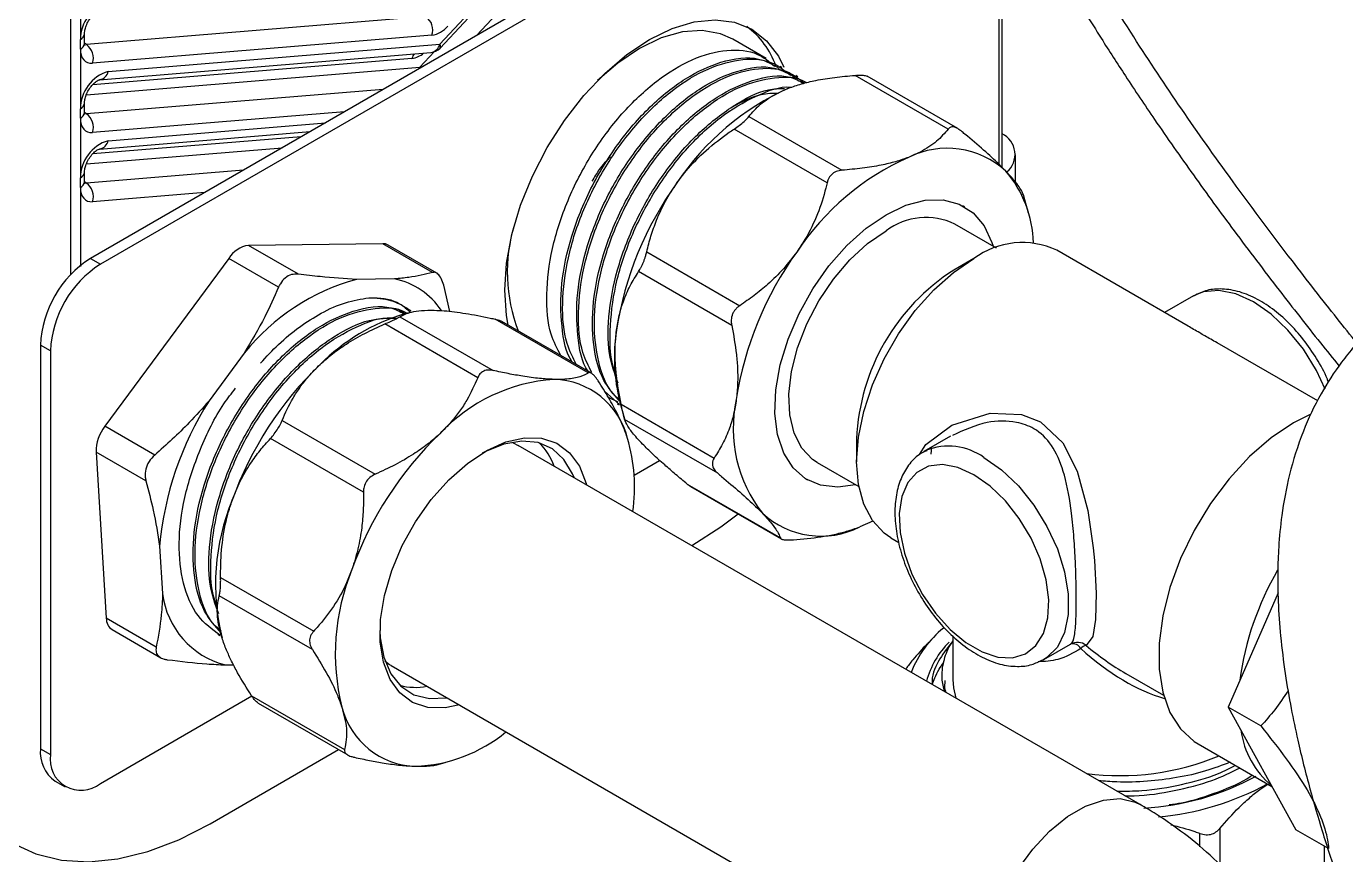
# Model space of a CAD drawing. Extents: x 75 to 2075, y 25 to 1460.
# Drawn here: x 1491.9 to 1608.7, y 854.8 to 928.1 of the extents above; entities that cross this region are included whole.
import ezdxf

# ---------------------------------------------------------------- set-up
doc = ezdxf.new("R2010")
doc.units = 0
doc.header["$LTSCALE"] = 5
doc.linetypes.add('SLD-KATı', pattern=[0])
doc.layers.get('0').update_dxf_attribs({"linetype": 'CONTINUOUS'})

msp = doc.modelspace()

# ---------------------------------------------------------------- linework, layer by layer
at = {"color": 7, "linetype": 'SLD-KATı'}
for p, q in [((1495.762, 1144.369), (1495.762, 906.126)), ((1528.466, 926.541), (1557.822, 958.016)), ((1528.496, 926.199), (1557.852, 957.674)), ((1574.329, 951.907), (1497.53, 907.572)), ((1574.659, 951.077), (1498.414, 907.062)), ((1578.247, 915.636), (1578.247, 942.73)), ((1496.646, 932.231), (1496.646, 926.948)), ((1527.234, 928.975), (1497.182, 926.499)), ((1497.012, 926.617), (1497.012, 927.458)), ((1496.646, 926.107), (1496.646, 926.948)), ((1527.77, 927.325), (1497.718, 924.849)), ((1499.11, 924.123), (1528.466, 926.541)), ((1557.364, 925.275), (1554.405, 926.982)), ((1496.646, 926.107), (1496.646, 920.824)), ((1498.329, 923.387), (1527.685, 925.806)), ((1558.767, 924.465), (1558.592, 924.566)), ((1498.361, 923.391), (1498.329, 923.387)), ((1560.17, 923.655), (1559.995, 923.756)), ((1573.465, 919.021), (1565.225, 923.778)), ((1574.326, 919.065), (1566.293, 923.703)), ((1496.646, 919.983), (1496.646, 920.824)), ((1497.012, 920.493), (1497.012, 921.334)), ((1496.646, 919.983), (1496.646, 914.7)), ((1555.833, 920.141), (1564.072, 915.384)), ((1498.329, 917.263), (1516.979, 918.8)), ((1562.755, 914.268), (1554.515, 919.025)), ((1498.361, 917.267), (1498.329, 917.263)), ((1579.428, 914.341), (1579.428, 916.75)), ((1496.646, 913.859), (1496.646, 914.7)), ((1497.012, 914.369), (1497.012, 915.21)), ((1574.944, 912.138), (1574.767, 912.24)), ((1580.181, 913.067), (1580.163, 913.131)), ((1580.585, 911.6), (1580.177, 913.084)), ((1577.748, 908.498), (1574.069, 910.623)), ((1523.415, 908.883), (1511.542, 908.735)), ((1515.953, 906.189), (1511.542, 908.735)), ((1527.826, 906.337), (1523.415, 908.883)), ((1528.195, 906.28), (1523.888, 908.766)), ((1497.53, 907.572), (1498.414, 907.062)), ((1509.778, 907.577), (1498.812, 892.726)), ((1514.189, 905.031), (1509.778, 907.577)), ((1546.78, 908.153), (1555.02, 903.396)), ((1575.752, 907.569), (1573.985, 906.549)), ((1594.711, 901.593), (1583.097, 908.297)), ((1554.306, 901.657), (1546.066, 906.413)), ((1524.467, 905.769), (1521.096, 905.727)), ((1529.365, 902.884), (1528.812, 905.213)), ((1595.19, 904.269), (1592.633, 902.792)), ((1524.742, 903.127), (1525.363, 902.697)), ((1531.828, 897.024), (1523.588, 901.781)), ((1524.936, 902.421), (1533.176, 897.664)), ((1525.863, 902.807), (1525.341, 902.671)), ((1541.614, 897.449), (1533.375, 902.206)), ((1541.889, 897.424), (1533.966, 901.997)), ((1493.994, 899.407), (1493.111, 899.917)), ((1493.111, 899.917), (1493.111, 864.194)), ((1493.994, 899.407), (1493.994, 863.684)), ((1606.189, 894.967), (1597.282, 900.108)), ((1511.155, 899.199), (1508.042, 894.982)), ((1544.363, 894.649), (1543.05, 895.833)), ((1544.243, 894.856), (1543.398, 895.28)), ((1544.173, 894.728), (1544.348, 894.627)), ((1544.406, 894.863), (1544.814, 893.379)), ((1544.52, 894.675), (1552.76, 889.918)), ((1503.223, 890.18), (1498.812, 892.726)), ((1514.507, 893.244), (1522.746, 888.488)), ((1553.068, 888.574), (1544.828, 893.331)), ((1521.709, 886.886), (1513.469, 891.642)), ((1565.368, 891.623), (1565.368, 889.582)), ((1573.68, 891.851), (1571.326, 890.492)), ((1502.447, 887.898), (1498.036, 890.444)), ((1498.036, 890.444), (1498.943, 875.741)), ((1590.456, 859.26), (1535.416, 891.033)), ((1571.326, 890.492), (1571.504, 890.588)), ((1571.955, 890.249), (1572.013, 890.889)), ((1545.672, 888.413), (1547.926, 889.714)), ((1561.882, 889.513), (1565.562, 887.389)), ((1560.831, 888.099), (1561.007, 887.997)), ((1550.377, 887.602), (1558.616, 882.845)), ((1550.668, 887.396), (1558.701, 882.758)), ((1566.803, 884.328), (1565.645, 883.82)), ((1503.664, 882.119), (1503.921, 877.944)), ((1568.411, 882.857), (1569.107, 882.455)), ((1509.064, 879.355), (1517.304, 874.598)), ((1517.185, 872.973), (1508.945, 877.73)), ((1602.682, 877.976), (1598.251, 867.88)), ((1503.354, 873.195), (1498.943, 875.741)), ((1499.457, 874.734), (1503.764, 872.248)), ((1508.817, 874.318), (1508.993, 874.216)), ((1572.277, 874.143), (1571.779, 873.637)), ((1573.883, 874.175), (1573.883, 870.317)), ((1581.95, 872.088), (1584.304, 873.448)), ((1509.484, 871.609), (1510.205, 871.618)), ((1524.167, 871.547), (1579.207, 839.774)), ((1589.196, 870.858), (1592.54, 868.928)), ((1498.414, 861.131), (1511.813, 868.867)), ((1511.797, 868.889), (1520.037, 864.133)), ((1512.381, 868.225), (1520.32, 863.641)), ((1601.148, 866.208), (1598.251, 867.88)), ((1598.251, 867.88), (1604.255, 857.025)), ((1595.601, 864.635), (1602.131, 860.865)), ((1493.111, 864.194), (1493.994, 863.684)), ((1508.137, 857.558), (1519.497, 864.116)), ((1528.417, 862.835), (1528.939, 862.971)), ((1494.405, 861.332), (1495.289, 860.822)), ((1607.152, 855.353), (1604.255, 857.025))]:
    msp.add_line(p, q, dxfattribs=at)
at = {"color": 8, "linetype": 'SLD-KATı'}
for p, q in [((1557.982, 955.474), (1531.707, 927.302)), ((1577.963, 943.337), (1577.963, 915.918)), ((1526.002, 925.284), (1497.743, 922.955)), ((1526.698, 924.5), (1527.97, 925.863)), ((1497.185, 922.068), (1526.698, 924.5)), ((1526.67, 924.394), (1526.698, 924.5)), ((1526.733, 924.431), (1526.698, 924.5)), ((1523.457, 922.539), (1497.182, 920.375)), ((1520.035, 920.564), (1497.718, 918.725)), ((1499.11, 917.999), (1518.335, 919.583)), ((1516.204, 918.352), (1497.743, 916.831)), ((1497.185, 915.944), (1514.505, 917.371)), ((1511.083, 915.396), (1497.182, 914.251)), ((1496.646, 913.859), (1496.646, 906.871)), ((1507.661, 913.42), (1497.718, 912.601)), ((1595.767, 855.502), (1595.767, 856.696)), ((1597.516, 857.144), (1597.516, 853.945)), ((1606.795, 853.26), (1606.795, 855.559))]:
    msp.add_line(p, q, dxfattribs=at)
at = {"color": 7, "linetype": 'SLD-KATı', "flags": 128}
for points in [[(1534.528, 901.672), (1534.369, 902.538), (1534.211, 904.762), (1534.369, 907.168), (1534.838, 909.697), (1535.608, 912.287), (1536.659, 914.874), (1537.965, 917.394), (1539.494, 919.785), (1541.209, 921.988), (1543.067, 923.95), (1545.023, 925.621), (1547.027, 926.96), (1549.032, 927.936), (1550.988, 928.522), (1552.846, 928.706), (1554.561, 928.483), (1556.09, 927.857), (1557.396, 926.845), (1558.447, 925.472), (1558.935, 924.508)], [(1554.405, 926.982), (1553.321, 927.462), (1551.705, 927.748), (1549.938, 927.623), (1548.067, 927.091), (1546.144, 926.164), (1544.22, 924.87), (1542.421, 923.312)], [(1496.646, 926.107), (1496.665, 925.821), (1496.721, 925.563), (1496.812, 925.339), (1496.938, 925.152), (1497.095, 925.007), (1497.28, 924.907), (1497.489, 924.854), (1497.718, 924.849)], [(1496.646, 919.983), (1496.665, 919.697), (1496.721, 919.439), (1496.812, 919.215), (1496.938, 919.028), (1497.095, 918.883), (1497.28, 918.783), (1497.489, 918.73), (1497.718, 918.725)], [(1496.646, 913.859), (1496.665, 913.573), (1496.721, 913.315), (1496.812, 913.091), (1496.938, 912.904), (1497.095, 912.759), (1497.28, 912.659), (1497.489, 912.606), (1497.718, 912.601)], [(1567.976, 911.448), (1569.735, 912.281), (1571.438, 912.722), (1573.03, 912.755), (1574.46, 912.381), (1575.681, 911.611), (1576.654, 910.471), (1577.348, 908.995), (1577.45, 908.671)], [(1565.263, 887.561), (1563.699, 887.346), (1562.183, 887.516), (1560.852, 888.091), (1559.751, 889.05), (1558.913, 890.363), (1558.367, 891.989), (1558.13, 893.873), (1558.209, 895.957), (1558.603, 898.174), (1559.297, 900.45), (1560.27, 902.715), (1561.491, 904.895), (1562.921, 906.919), (1564.513, 908.723), (1566.216, 910.249), (1567.976, 911.448)], [(1561.882, 889.513), (1561.463, 889.791), (1560.512, 890.783), (1559.832, 892.111), (1559.445, 893.727), (1559.367, 895.572), (1559.601, 897.579), (1560.136, 899.676), (1560.956, 901.788), (1562.029, 903.837), (1563.316, 905.75), (1564.773, 907.457), (1566.345, 908.898), (1567.976, 910.019)], [(1568.411, 882.857), (1567.798, 883.276), (1566.759, 884.389), (1565.994, 885.842), (1565.526, 887.59), (1565.368, 889.582), (1565.526, 891.756), (1565.994, 894.045), (1566.759, 896.382), (1567.798, 898.693), (1569.078, 900.911), (1570.561, 902.966), (1572.202, 904.796), (1573.95, 906.347), (1575.754, 907.57)], [(1605.567, 893.797), (1604.038, 893.028), (1602.074, 891.707), (1600.164, 890.045), (1598.359, 888.089), (1596.709, 885.892), (1595.259, 883.514), (1594.049, 881.019), (1593.111, 878.476), (1592.471, 875.954), (1592.146, 873.522), (1592.146, 871.246), (1592.471, 869.189), (1593.111, 867.406), (1594.049, 865.946), (1595.259, 864.849), (1595.601, 864.635)], [(1524.216, 879.969), (1525.145, 882.167), (1526.323, 884.282), (1527.709, 886.244), (1529.256, 887.985), (1530.912, 889.446), (1532.62, 890.577), (1534.322, 891.339), (1535.96, 891.708), (1537.479, 891.669), (1538.825, 891.225), (1539.955, 890.39), (1540.829, 889.193), (1541.417, 887.675), (1541.448, 887.551)], [(1540.351, 888.185), (1540.224, 888.507), (1539.461, 889.796), (1538.429, 890.731), (1537.165, 891.279), (1535.714, 891.421), (1534.129, 891.149), (1532.467, 890.476), (1532.218, 890.343)], [(1534.812, 891.314), (1534.973, 891.252), (1535.416, 891.033)], [(1575.754, 888.435), (1574.329, 889.079), (1572.97, 889.334), (1571.742, 889.19), (1570.701, 888.652), (1569.897, 887.747), (1569.366, 886.515), (1569.134, 885.016), (1569.212, 883.318), (1569.595, 881.502), (1570.267, 879.652), (1571.195, 877.854), (1572.336, 876.194), (1573.637, 874.748), (1575.037, 873.584), (1576.47, 872.756), (1577.87, 872.304), (1579.171, 872.248), (1580.313, 872.591), (1581.241, 873.317), (1581.912, 874.391), (1582.295, 875.765), (1582.373, 877.373), (1582.141, 879.141), (1581.611, 880.985), (1580.806, 882.819), (1579.765, 884.558), (1578.537, 886.121), (1577.179, 887.433), (1575.754, 888.435)], [(1550.769, 882.17), (1553.334, 883.83), (1554.868, 884.971)], [(1530.199, 868.065), (1528.926, 867.811), (1527.408, 867.85), (1526.061, 868.294), (1524.932, 869.129), (1524.058, 870.326), (1523.47, 871.844), (1523.188, 873.631), (1523.22, 875.627), (1523.567, 877.764), (1524.216, 879.969)], [(1523.165, 874.662), (1523.199, 874.014), (1523.508, 872.286), (1524.125, 870.837), (1525.026, 869.719), (1526.179, 868.974), (1527.543, 868.628), (1529.068, 868.693), (1529.101, 868.699)], [(1483.388, 871.85), (1483.543, 868.74), (1484.008, 865.849), (1484.777, 863.212), (1485.839, 860.865), (1487.181, 858.835), (1488.787, 857.148), (1490.637, 855.826), (1492.706, 854.885), (1494.969, 854.337), (1497.399, 854.189), (1499.963, 854.443), (1502.629, 855.095), (1505.366, 856.138), (1508.137, 857.558)], [(1524.167, 871.547), (1524.026, 871.633), (1523.597, 871.951)], [(1573.883, 870.317), (1573.938, 869.578), (1574.164, 868.665)]]:
    msp.add_lwpolyline(points, dxfattribs=at)
at = {"color": 8, "linetype": 'SLD-KATı', "flags": 128}
for points in [[(1497.182, 926.499), (1497.016, 926.62), (1497.012, 926.624)], [(1528.496, 926.199), (1528.51, 926.218), (1528.532, 926.298), (1528.517, 926.407), (1528.466, 926.541)], [(1497.182, 920.375), (1497.016, 920.496), (1497.012, 920.5)], [(1497.182, 914.251), (1497.016, 914.372), (1497.012, 914.375)], [(1606.858, 896.024), (1606.086, 897.649), (1604.918, 899.537), (1603.558, 901.229), (1602.064, 902.652), (1600.502, 903.743), (1598.94, 904.455), (1597.447, 904.757), (1596.086, 904.635), (1595.19, 904.269)], [(1570.923, 890.224), (1571.487, 891.103), (1573.783, 892.817), (1577.205, 893.886), (1579.961, 893.77), (1581.643, 893.116), (1583.626, 891.264), (1584.891, 888.761), (1585.823, 885.277), (1586.313, 881.96), (1586.42, 880.855), (1586.575, 877.967), (1586.521, 875.632), (1586.269, 874.132), (1585.68, 873.337), (1585.68, 873.337)], [(1576.638, 889.966), (1578.2, 888.875), (1579.693, 887.452), (1581.054, 885.76), (1582.221, 883.872), (1583.144, 881.872), (1583.783, 879.846), (1584.109, 877.884), (1584.109, 876.07), (1583.783, 874.484), (1583.144, 873.196), (1582.221, 872.262), (1581.86, 872.039)], [(1579.206, 839.774), (1579.065, 839.859), (1578.08, 840.76), (1577.371, 842.02), (1576.968, 843.586), (1576.886, 845.396), (1577.13, 847.373), (1577.689, 849.439), (1578.541, 851.508), (1579.65, 853.495), (1580.971, 855.32), (1582.45, 856.907), (1584.026, 858.191), (1585.636, 859.12), (1587.213, 859.656), (1588.692, 859.777), (1590.013, 859.478), (1590.457, 859.259)]]:
    msp.add_lwpolyline(points, dxfattribs=at)
at = {"color": 7, "linetype": 'SLD-KATı'}
for centre, radius, start, end in [((1500.099, 926.939), 3.453, 106.63679, 179.84564), ((1526.39, 927.789), 1.456, 341.43504, 54.5512), ((1527.383, 929.603), 2.311, 279.63258, 320.36204), ((1551.392, 922.256), 7.218, 19.08289, 53.98116), ((1496.338, 925.313), 1.456, 341.43504, 54.5512), ((1527.582, 927.052), 1.25, 274.70992, 316.99514), ((1500.099, 920.815), 3.453, 106.63679, 179.84564), ((1568.833, 901.425), 23.242, 114.09235, 146.44504), ((1496.338, 919.189), 1.456, 341.43504, 54.5512), ((1577.349, 916.78), 2.042, 310.57639, 63.90539), ((1500.099, 914.691), 3.453, 106.63679, 179.84564), ((1573.386, 909.656), 7.674, 47.48313, 116.57485), ((1579.44, 895.302), 23.242, 114.09235, 146.44504), ((1570.907, 908.712), 10.115, 1.3716, 40.73293), ((1496.338, 913.065), 1.456, 341.43504, 54.5512), ((1573.677, 896.712), 29.91, 144.04946, 171.31796), ((1571.516, 905.331), 5.875, 64.25027, 127.06018), ((1548.989, 906.354), 14.548, 163.13887, 200.86749), ((1511.907, 906.257), 2.506, 98.39408, 148.19454), ((1523.442, 907.978), 0.906, 60.49641, 91.7221), ((1580.033, 901.793), 7.19, 64.78089, 126.52957), ((1502.706, 899.481), 9.605, 122.60548, 177.39452), ((1584.284, 890.589), 29.91, 144.04946, 171.31796), ((1503.59, 898.971), 9.605, 122.60548, 177.39452), ((1583.926, 890.859), 18.574, 122.35622, 177.64378), ((1526.175, 887.161), 19.248, 105.30045, 141.28817), ((1523.153, 899.374), 6.528, 33.36858, 78.38456), ((1530.519, 885.536), 17.9, 106.81614, 134.99112), ((1560.05, 898.779), 16.127, 171.26878, 194.0554), ((1539.525, 875.641), 31.271, 133.84165, 160.3012), ((1539.587, 881.709), 15.198, 93.8051, 137.00776), ((1538.383, 889.957), 6.92, 14.15836, 88.38247), ((1532.067, 879.628), 28.513, 147.41949, 174.9888), ((1566.593, 892.522), 12.154, 167.73382, 218.07585), ((1501.723, 890.463), 3.687, 142.12215, 180.28614), ((1550.131, 869.518), 31.271, 133.84165, 160.3012), ((1533.511, 887.441), 5.37, 19.18486, 45.05932), ((1529.88, 887.275), 15.829, 352.36673, 16.0422), ((1528.222, 878.722), 19.613, 157.64342, 193.95222), ((1562.212, 890.683), 7.674, 227.48313, 296.57485), ((1538.829, 872.599), 19.613, 157.64342, 193.95222), ((1625.095, 866.817), 26.031, 149.60065, 172.42054), ((1511.31, 878.822), 7.441, 186.77909, 255.79135), ((1500.123, 875.709), 1.181, 178.43485, 235.62437), ((1578.941, 867.57), 9.373, 128.81046, 158.83858), ((1578.966, 868.161), 7.682, 134.63337, 164.81806), ((1584.911, 872.383), 1.225, 51.08708, 119.68377), ((1584.502, 872.64), 0.831, 30.93732, 103.75847), ((1585.911, 872.399), 0.966, 103.83814, 136.17261), ((1526.329, 875.092), 5.466, 255.17732, 280.58925), ((1526.504, 869.562), 6.92, 194.15836, 268.38247), ((1525.848, 875.932), 13.294, 271.98626, 309.58766), ((1607.13, 866.918), 7.82, 188.01674, 229.87542), ((1496.173, 863.856), 3.081, 173.70115, 234.98667), ((1496.689, 863.246), 2.729, 170.78596, 309.20329), ((1588.641, 884.858), 23.045, 262.68832, 292.48498), ((1589.501, 882.371), 23.46, 273.15985, 298.58484), ((1589.801, 883.067), 25.017, 275.24737, 298.52467)]:
    msp.add_arc(centre, radius, start, end, dxfattribs=at)
at = {"color": 8, "linetype": 'SLD-KATı'}
for centre, radius, start, end in [((1496.386, 927.521), 0.629, 294.39568, 354.06434), ((1496.387, 926.68), 0.629, 294.37466, 354.3052), ((1527.539, 926.744), 0.949, 278.8405, 347.70636), ((1525.732, 927.251), 1.986, 277.80903, 310.99923), ((1527.17, 924.943), 1.216, 142.47611, 163.73984), ((1498.177, 924.329), 0.956, 281.10753, 347.56451), ((1496.386, 921.397), 0.629, 294.39568, 354.06434), ((1496.387, 920.556), 0.629, 294.37466, 354.3052), ((1498.177, 918.205), 0.956, 281.10753, 347.56451), ((1496.386, 915.273), 0.629, 294.39568, 354.06434), ((1496.387, 914.432), 0.629, 294.37466, 354.3052), ((1573.505, 885.611), 5.365, 54.27339, 111.90546)]:
    msp.add_arc(centre, radius, start, end, dxfattribs=at)
for major_axis, ratio, start_param, end_param in [((-10.189, 19.118), 0.5533268, 2.1444641, 2.6545507), ((-11.463, 18.382), 0.5533269, 2.1068666, 2.3374395)]:
    msp.add_ellipse((1588.57, 888.179), major_axis=major_axis, ratio=ratio, start_param=start_param, end_param=end_param, dxfattribs=at)
at = {"color": 7, "linetype": 'SLD-KATı'}
for points, knots in [([(1573.687, 986.523), (1573.022, 985.107), (1571.778, 982.457), (1570.754, 978.306), (1570.213, 974.009), (1570.209, 969.652), (1570.737, 964.714), (1571.848, 959.3), (1573.75, 953.111), (1576.135, 947.144), (1578.71, 941.647), (1581.355, 936.583), (1584.15, 931.696), (1586.787, 927.397), (1589.275, 923.534), (1591.984, 919.492), (1595.19, 914.917), (1598.87, 909.883), (1602.633, 904.935), (1605.744, 900.955), (1607.53, 898.737), (1608.08, 898.054)], [0, 0, 0, 0, 0.0570054, 0.1066947, 0.1500871, 0.205388, 0.2507982, 0.3094482, 0.377527, 0.4466648, 0.4993869, 0.5544935, 0.6115716, 0.6607079, 0.6983119, 0.7422034, 0.7987549, 0.8565985, 0.9187756, 0.9749875, 1, 1, 1, 1]), ([(1609.67, 900.073), (1609.083, 900.802), (1607.152, 903.199), (1603.321, 908.129), (1598.606, 914.421), (1593.835, 921.177), (1589.318, 927.995), (1584.832, 935.388), (1581.099, 942.383), (1578.299, 948.465), (1576.328, 953.443), (1574.83, 958.057), (1573.878, 961.828), (1573.284, 964.961), (1572.901, 967.827), (1572.707, 970.813), (1572.755, 974.034), (1573.153, 977.526), (1574.084, 981.479), (1575.268, 984.008), (1575.91, 985.379)], [0, 0, 0, 0, 0.02749142, 0.0904776, 0.18257131, 0.2570064, 0.33191965, 0.42185735, 0.51116638, 0.56725608, 0.6235593, 0.67479575, 0.71837028, 0.74735884, 0.77846854, 0.81417458, 0.84887102, 0.89089861, 0.94085606, 1, 1, 1, 1]), ([(1497.012, 927.458), (1497.016, 927.533), (1497.024, 927.699), (1497.117, 928.069), (1497.307, 928.505), (1497.586, 928.934), (1497.894, 929.26), (1498.151, 929.446), (1498.309, 929.509), (1498.32, 929.51), (1498.324, 929.51)], [0, 0, 0, 0, 0.10335709, 0.23207799, 0.37352143, 0.52334537, 0.6732256, 0.79636105, 0.91212921, 1, 1, 1, 1]), ([(1497.025, 926.445), (1497.028, 926.44), (1497.046, 926.416), (1497.014, 926.496), (1497.013, 926.592), (1497.012, 926.617)], [0, 0, 0, 0, 0.1751009, 0.7780715, 1, 1, 1, 1]), ([(1539.177, 898.989), (1538.861, 899.585), (1538.077, 901.067), (1537.814, 904.361), (1538.298, 908.434), (1539.682, 912.715), (1541.818, 916.835), (1544.536, 920.495), (1547.624, 923.401), (1550.855, 925.351), (1553.932, 926.157), (1556.475, 925.943), (1557.627, 924.989), (1558.105, 924.594)], [0, 0, 0, 0, 0.0644241, 0.1599126, 0.2562048, 0.3535475, 0.4487002, 0.5454517, 0.6425848, 0.7376155, 0.8347109, 0.931516, 1, 1, 1, 1]), ([(1540.202, 898.397), (1540.199, 898.4), (1539.614, 899.167), (1539.197, 901.536), (1539.111, 905.299), (1540.015, 909.537), (1541.725, 913.781), (1544.135, 917.746), (1547.033, 921.116), (1550.217, 923.648), (1553.543, 925.169), (1556.489, 925.56), (1557.931, 924.742), (1558.51, 924.413)], [0, 0, 0, 0, 0.0004244, 0.1019816, 0.2014617, 0.3031957, 0.4043641, 0.504025, 0.6059488, 0.7066082, 0.8066733, 0.9222875, 1, 1, 1, 1]), ([(1540.581, 898.179), (1540.265, 898.775), (1539.48, 900.257), (1539.217, 903.551), (1539.701, 907.624), (1541.085, 911.905), (1543.221, 916.025), (1545.939, 919.685), (1549.028, 922.591), (1552.259, 924.541), (1555.336, 925.347), (1557.878, 925.133), (1559.03, 924.179), (1559.508, 923.784)], [0, 0, 0, 0, 0.0644241, 0.1599126, 0.2562048, 0.3535475, 0.4487002, 0.5454517, 0.6425848, 0.7376155, 0.8347109, 0.931516, 1, 1, 1, 1]), ([(1541.605, 897.587), (1541.603, 897.59), (1541.017, 898.357), (1540.6, 900.726), (1540.515, 904.489), (1541.418, 908.727), (1543.129, 912.971), (1545.538, 916.936), (1548.436, 920.306), (1551.62, 922.838), (1554.947, 924.359), (1557.892, 924.75), (1559.334, 923.932), (1559.913, 923.603)], [0, 0, 0, 0, 0.00042443, 0.10198159, 0.20146173, 0.30319569, 0.40436408, 0.50402501, 0.60594879, 0.70660825, 0.80667331, 0.92228752, 1, 1, 1, 1]), ([(1541.929, 897.49), (1541.635, 898.049), (1540.874, 899.495), (1540.622, 902.743), (1541.104, 906.813), (1542.488, 911.095), (1544.624, 915.214), (1547.342, 918.875), (1550.431, 921.781), (1553.662, 923.732), (1556.737, 924.533), (1559.216, 924.34), (1560.321, 923.436), (1560.749, 923.086)], [0, 0, 0, 0, 0.06098756, 0.15758518, 0.25499596, 0.35346933, 0.44972729, 0.54760272, 0.64586405, 0.74199866, 0.84022187, 0.93815151, 1, 1, 1, 1]), ([(1544.354, 895.013), (1543.863, 895.559), (1542.739, 896.81), (1541.958, 899.864), (1541.93, 903.693), (1542.818, 907.913), (1544.533, 912.162), (1546.941, 916.126), (1549.839, 919.495), (1553.025, 922.032), (1556.342, 923.533), (1559.052, 923.957), (1560.307, 923.28), (1560.691, 923.072)], [0, 0, 0, 0, 0.0747367, 0.1713239, 0.2659358, 0.3626912, 0.4589087, 0.5536925, 0.6506284, 0.7463619, 0.84153, 0.9514864, 1, 1, 1, 1]), ([(1497.012, 921.334), (1497.016, 921.409), (1497.024, 921.575), (1497.117, 921.945), (1497.307, 922.381), (1497.586, 922.81), (1497.894, 923.136), (1498.151, 923.322), (1498.309, 923.385), (1498.32, 923.386), (1498.324, 923.386)], [0, 0, 0, 0, 0.1033571, 0.232078, 0.3735214, 0.5233454, 0.6732256, 0.796361, 0.9121292, 1, 1, 1, 1]), ([(1544.476, 895.003), (1544.249, 895.188), (1543.305, 895.96), (1542.428, 898.34), (1541.994, 901.897), (1542.515, 906.013), (1543.889, 910.283), (1546.028, 914.405), (1548.746, 918.065), (1551.832, 920.967), (1555.073, 922.935), (1558.113, 923.674), (1560.137, 923.684), (1560.883, 923.155), (1560.921, 923.128)], [0, 0, 0, 0, 0.0307924, 0.1281634, 0.2235917, 0.3198233, 0.4171046, 0.5121973, 0.6088879, 0.7059597, 0.8009306, 0.8979647, 0.9947089, 1, 1, 1, 1]), ([(1544.131, 897.213), (1544.066, 897.35), (1543.565, 898.403), (1543.457, 901.149), (1543.902, 905.186), (1545.296, 909.477), (1547.431, 913.596), (1550.146, 917.248), (1553.247, 920.185), (1556.433, 922.023), (1558.643, 922.861), (1559.588, 922.732), (1559.63, 922.726)], [0, 0, 0, 0, 0.018185, 0.1391709, 0.2611753, 0.3845106, 0.5050712, 0.6276575, 0.7507272, 0.8711332, 0.9941552, 1, 1, 1, 1]), ([(1559.346, 922.643), (1559.717, 922.775), (1560.466, 923.04), (1561.837, 923.363), (1563.42, 923.625), (1564.621, 923.727), (1565.225, 923.778)], [0, 0, 0, 0, 0.2208532, 0.4446677, 0.7205109, 1, 1, 1, 1]), ([(1565.225, 923.778), (1565.398, 923.787), (1565.745, 923.804), (1566.125, 923.774), (1566.239, 923.72), (1566.29, 923.696)], [0, 0, 0, 0, 0.3572007, 0.7162397, 1, 1, 1, 1]), ([(1544.247, 896.528), (1543.947, 897.369), (1543.294, 899.207), (1543.353, 902.903), (1544.216, 907.097), (1545.938, 911.354), (1548.343, 915.311), (1551.247, 918.701), (1554.408, 921.164), (1557.104, 922.576), (1558.513, 922.614), (1558.975, 922.626)], [0, 0, 0, 0, 0.1002859, 0.2190694, 0.340544, 0.4613433, 0.5803427, 0.702044, 0.8222356, 0.9417176, 1, 1, 1, 1]), ([(1554.375, 920.997), (1555.238, 921.453), (1556.672, 922.211), (1557.936, 922.203), (1558.44, 922.2)], [0, 0, 0, 0, 0.6018929, 1, 1, 1, 1]), ([(1555.833, 920.141), (1556.148, 920.509), (1556.623, 921.065), (1557.517, 921.726), (1558.328, 922.214), (1558.992, 922.493), (1559.346, 922.643)], [0, 0, 0, 0, 0.3822459, 0.5776631, 0.77475, 1, 1, 1, 1]), ([(1497.025, 920.321), (1497.028, 920.316), (1497.046, 920.292), (1497.014, 920.372), (1497.013, 920.467), (1497.012, 920.493)], [0, 0, 0, 0, 0.1751009, 0.7780715, 1, 1, 1, 1]), ([(1554.515, 919.025), (1554.673, 919.134), (1554.989, 919.351), (1555.406, 919.692), (1555.684, 919.958), (1555.79, 920.089), (1555.833, 920.141)], [0, 0, 0, 0, 0.2806938, 0.5628322, 0.8257499, 1, 1, 1, 1]), ([(1574.614, 918.86), (1574.484, 918.957), (1574.222, 919.152), (1573.862, 919.245), (1573.611, 919.18), (1573.507, 919.066), (1573.465, 919.021)], [0, 0, 0, 0, 0.2806938, 0.5628322, 0.8257499, 1, 1, 1, 1]), ([(1549.464, 914.272), (1549.73, 914.626), (1550.499, 915.652), (1552.035, 917.192), (1553.52, 918.353), (1554.375, 918.93), (1554.515, 919.025)], [0, 0, 0, 0, 0.1911271, 0.5537053, 0.9267357, 1, 1, 1, 1]), ([(1573.465, 919.021), (1573.15, 918.653), (1572.675, 918.097), (1571.781, 917.437), (1570.969, 916.949), (1570.306, 916.669), (1569.952, 916.52)], [0, 0, 0, 0, 0.3822459, 0.5776631, 0.77475, 1, 1, 1, 1]), ([(1578.572, 915.313), (1578.379, 915.508), (1577.819, 916.073), (1576.629, 917.16), (1575.432, 918.183), (1574.73, 918.765), (1574.614, 918.86)], [0, 0, 0, 0, 0.1911271, 0.5537053, 0.9267357, 1, 1, 1, 1]), ([(1497.012, 915.21), (1497.016, 915.284), (1497.024, 915.451), (1497.117, 915.821), (1497.307, 916.257), (1497.586, 916.686), (1497.894, 917.012), (1498.151, 917.198), (1498.309, 917.261), (1498.32, 917.262), (1498.324, 917.262)], [0, 0, 0, 0, 0.1033571, 0.232078, 0.3735214, 0.5233454, 0.6732256, 0.796361, 0.9121292, 1, 1, 1, 1]), ([(1543.565, 916.579), (1543.222, 916.213), (1542.599, 915.548), (1542.142, 914.764), (1541.936, 914.412)], [0, 0, 0, 0, 0.5503949, 1, 1, 1, 1]), ([(1569.952, 916.52), (1569.58, 916.388), (1568.832, 916.122), (1567.46, 915.799), (1565.878, 915.537), (1564.677, 915.436), (1564.072, 915.384)], [0, 0, 0, 0, 0.2208532, 0.4446677, 0.7205109, 1, 1, 1, 1]), ([(1564.072, 915.384), (1563.896, 915.358), (1563.543, 915.304), (1563.115, 915.009), (1562.861, 914.637), (1562.785, 914.373), (1562.755, 914.268)], [0, 0, 0, 0, 0.2806938, 0.5628322, 0.8257499, 1, 1, 1, 1]), ([(1580.163, 913.131), (1580.121, 913.245), (1580.036, 913.472), (1579.754, 913.935), (1579.311, 914.523), (1578.82, 915.048), (1578.572, 915.313)], [0, 0, 0, 0, 0.2235177, 0.4486206, 0.7217234, 1, 1, 1, 1]), ([(1497.025, 914.197), (1497.028, 914.192), (1497.046, 914.168), (1497.014, 914.248), (1497.013, 914.343), (1497.012, 914.369)], [0, 0, 0, 0, 0.1751009, 0.7780715, 1, 1, 1, 1]), ([(1546.78, 908.153), (1546.899, 908.624), (1547.138, 909.57), (1547.68, 911.078), (1548.411, 912.675), (1549.111, 913.736), (1549.464, 914.272)], [0, 0, 0, 0, 0.2235177, 0.4486206, 0.7217234, 1, 1, 1, 1]), ([(1562.755, 914.268), (1562.718, 914.114), (1562.498, 913.194), (1561.95, 911.494), (1561.043, 909.591), (1560.317, 908.514), (1560.071, 908.149)], [0, 0, 0, 0, 0.073265, 0.4365434, 0.8088712, 1, 1, 1, 1]), ([(1546.066, 906.413), (1546.105, 906.473), (1546.164, 906.564), (1546.243, 906.704), (1546.302, 906.815), (1546.36, 906.932), (1546.416, 907.055), (1546.472, 907.185), (1546.54, 907.355), (1546.617, 907.57), (1546.688, 907.796), (1546.742, 907.991), (1546.767, 908.099), (1546.78, 908.153)], [0, 0, 0, 0, 0.1386714, 0.2094371, 0.2806778, 0.3499062, 0.419664, 0.4911668, 0.5632988, 0.6929648, 0.8261712, 0.9127139, 1, 1, 1, 1]), ([(1560.071, 908.149), (1559.686, 907.646), (1558.909, 906.629), (1557.607, 905.365), (1556.303, 904.284), (1555.449, 903.693), (1555.02, 903.396)], [0, 0, 0, 0, 0.272941, 0.5513799, 0.7748074, 1, 1, 1, 1]), ([(1527.826, 906.337), (1527.16, 906.173), (1526.156, 905.926), (1524.892, 905.809), (1524.467, 905.769)], [0, 0, 0, 0, 0.6634116, 1, 1, 1, 1]), ([(1528.812, 905.213), (1528.744, 905.423), (1528.606, 905.844), (1528.309, 906.236), (1528.037, 906.373), (1527.879, 906.346), (1527.826, 906.337)], [0, 0, 0, 0, 0.2885603, 0.5777781, 0.8575026, 1, 1, 1, 1]), ([(1544.11, 901.227), (1544.182, 901.669), (1544.326, 902.559), (1544.732, 903.879), (1545.296, 905.193), (1545.809, 906.005), (1546.066, 906.413)], [0, 0, 0, 0, 0.2208532, 0.4446677, 0.7205109, 1, 1, 1, 1]), ([(1515.953, 906.189), (1515.746, 906.192), (1515.333, 906.198), (1514.768, 905.883), (1514.392, 905.455), (1514.24, 905.138), (1514.189, 905.031)], [0, 0, 0, 0, 0.2885744, 0.5777913, 0.8575156, 1, 1, 1, 1]), ([(1521.096, 905.727), (1520.045, 905.79), (1518.41, 905.887), (1516.599, 906.11), (1515.953, 906.189)], [0, 0, 0, 0, 0.6428292, 1, 1, 1, 1]), ([(1616.842, 905.956), (1616.112, 905.508), (1614.67, 904.624), (1612.635, 903.038), (1610.876, 901.422), (1609.46, 899.885), (1607.939, 897.974), (1606.303, 895.426), (1604.729, 892.048), (1603.61, 888.426), (1602.992, 885.03), (1602.721, 882.19), (1602.631, 879.672), (1602.675, 877.036), (1602.889, 874.027), (1603.284, 870.872), (1603.809, 867.815), (1604.527, 864.394), (1605.437, 860.783), (1606.603, 856.796), (1607.95, 852.652), (1609.551, 848.188), (1611.427, 843.37), (1613.525, 838.343), (1616.405, 831.839), (1619.127, 825.995), (1621.198, 821.846), (1621.735, 820.771)], [0, 0, 0, 0, 0.01936198, 0.03826068, 0.05453317, 0.06873538, 0.08119349, 0.10533231, 0.13357427, 0.16756878, 0.20155085, 0.22873974, 0.25128275, 0.2789411, 0.31237626, 0.35006651, 0.38606656, 0.41939606, 0.47291474, 0.51990664, 0.57217163, 0.63013168, 0.69400599, 0.7625945, 0.83146619, 0.95630637, 1, 1, 1, 1]), ([(1514.189, 905.031), (1513.8, 904.154), (1512.92, 902.169), (1511.787, 900.263), (1511.155, 899.199)], [0, 0, 0, 0, 0.4420202, 1, 1, 1, 1]), ([(1512.596, 898.309), (1513.12, 898.878), (1514.227, 900.082), (1516.048, 901.563), (1518.045, 902.838), (1520.135, 903.764), (1521.501, 903.983), (1522.184, 904.093)], [0, 0, 0, 0, 0.1736742, 0.3668482, 0.5600514, 0.7800254, 1, 1, 1, 1]), ([(1522.184, 904.093), (1522.329, 904.095), (1523.314, 904.108), (1524.683, 903.883), (1525.567, 903.095), (1525.874, 902.821)], [0, 0, 0, 0, 0.10168478, 0.68813491, 1, 1, 1, 1]), ([(1522.184, 904.093), (1522.351, 904.092), (1523.189, 904.087), (1524.509, 903.841), (1525.465, 903.241), (1525.899, 902.968)], [0, 0, 0, 0, 0.1195132, 0.5995817, 1, 1, 1, 1]), ([(1607.151, 896.619), (1607.115, 896.714), (1606.846, 897.434), (1606.107, 898.731), (1604.963, 900.422), (1603.632, 901.917), (1602.185, 903.167), (1600.656, 904.12), (1599.089, 904.731), (1597.602, 904.933), (1596.227, 904.785), (1595.473, 904.392), (1595.097, 904.197)], [0, 0, 0, 0, 0.0169521, 0.1281892, 0.2394595, 0.3510112, 0.4631515, 0.5761918, 0.6901936, 0.8038109, 0.9023429, 1, 1, 1, 1]), ([(1509.124, 874.438), (1508.586, 875.032), (1507.412, 876.329), (1506.6, 879.451), (1506.575, 883.283), (1507.462, 887.503), (1509.177, 891.752), (1511.586, 895.715), (1514.483, 899.084), (1517.67, 901.622), (1520.987, 903.122), (1523.682, 903.548), (1524.926, 902.879), (1525.299, 902.679)], [0, 0, 0, 0, 0.0812475, 0.1773116, 0.271411, 0.3676423, 0.4633387, 0.5576091, 0.65402, 0.7492349, 0.8438876, 0.9532484, 1, 1, 1, 1]), ([(1509.099, 874.611), (1508.88, 874.791), (1507.945, 875.559), (1507.073, 877.93), (1506.639, 881.486), (1507.16, 885.603), (1508.534, 889.873), (1510.672, 893.995), (1513.391, 897.655), (1516.476, 900.557), (1519.718, 902.526), (1522.755, 903.26), (1524.761, 903.281), (1525.49, 902.77), (1525.51, 902.756)], [0, 0, 0, 0, 0.0299058, 0.1276197, 0.223384, 0.3199544, 0.4175783, 0.5130058, 0.6100369, 0.7074505, 0.8027558, 0.9001316, 0.9972164, 1, 1, 1, 1]), ([(1524.936, 902.421), (1525.08, 902.502), (1525.368, 902.664), (1525.994, 902.856), (1526.817, 902.994), (1527.585, 902.996), (1527.972, 902.997)], [0, 0, 0, 0, 0.2235177, 0.4486206, 0.7217234, 1, 1, 1, 1]), ([(1527.972, 902.997), (1528.261, 902.984), (1529.098, 902.947), (1530.745, 902.733), (1532.322, 902.435), (1533.226, 902.238), (1533.375, 902.206)], [0, 0, 0, 0, 0.1911271, 0.5537053, 0.9267357, 1, 1, 1, 1]), ([(1555.02, 903.396), (1554.944, 903.341), (1554.83, 903.259), (1554.695, 903.127), (1554.602, 903.02), (1554.519, 902.906), (1554.446, 902.786), (1554.384, 902.657), (1554.321, 902.486), (1554.272, 902.267), (1554.26, 902.033), (1554.274, 901.828), (1554.295, 901.714), (1554.306, 901.657)], [0, 0, 0, 0, 0.1386714, 0.2094371, 0.2806778, 0.3499062, 0.419664, 0.4911668, 0.5632988, 0.6929648, 0.8261712, 0.9127139, 1, 1, 1, 1]), ([(1508.891, 876.118), (1508.592, 876.959), (1507.939, 878.797), (1507.997, 882.493), (1508.86, 886.687), (1510.582, 890.944), (1512.988, 894.902), (1515.891, 898.285), (1519.058, 900.774), (1522.108, 902.294), (1523.837, 902.301), (1524.625, 902.305)], [0, 0, 0, 0, 0.0962756, 0.2103092, 0.3269263, 0.4428951, 0.5571358, 0.6739705, 0.7893559, 0.90406, 1, 1, 1, 1]), ([(1508.79, 876.771), (1508.72, 876.918), (1508.213, 877.98), (1508.101, 880.738), (1508.547, 884.776), (1509.941, 889.066), (1512.075, 893.185), (1514.791, 896.839), (1517.89, 899.771), (1521.083, 901.627), (1523.391, 902.46), (1524.424, 902.301), (1524.562, 902.28)], [0, 0, 0, 0, 0.0192789, 0.1385525, 0.2588302, 0.3804199, 0.4992741, 0.6201255, 0.7414534, 0.8601553, 0.9814361, 1, 1, 1, 1]), ([(1517.864, 898.196), (1518.224, 898.515), (1518.948, 899.158), (1520.282, 900.084), (1521.824, 900.982), (1522.998, 901.513), (1523.588, 901.781)], [0, 0, 0, 0, 0.2208532, 0.4446677, 0.7205109, 1, 1, 1, 1]), ([(1523.588, 901.781), (1523.761, 901.856), (1524.109, 902.008), (1524.543, 902.21), (1524.811, 902.346), (1524.9, 902.4), (1524.936, 902.421)], [0, 0, 0, 0, 0.2806938, 0.5628322, 0.8257499, 1, 1, 1, 1]), ([(1533.375, 902.206), (1533.455, 902.187), (1533.577, 902.157), (1533.723, 902.109), (1533.825, 902.068), (1533.907, 902.031), (1533.949, 902.006), (1533.965, 901.996)], [0, 0, 0, 0, 0.3544173, 0.5352809, 0.7173582, 0.8942927, 1, 1, 1, 1]), ([(1554.306, 901.657), (1554.467, 900.797), (1554.711, 899.499), (1554.837, 897.785), (1554.853, 896.442), (1554.764, 895.57), (1554.717, 895.104)], [0, 0, 0, 0, 0.3822459, 0.5776631, 0.77475, 1, 1, 1, 1]), ([(1544.52, 894.675), (1544.359, 895.534), (1544.115, 896.833), (1543.99, 898.547), (1543.973, 899.889), (1544.062, 900.762), (1544.11, 901.227)], [0, 0, 0, 0, 0.3822459, 0.5776631, 0.77475, 1, 1, 1, 1]), ([(1597.279, 900.104), (1597.093, 900.213), (1596.538, 900.539), (1595.595, 901.075), (1595.031, 901.404), (1594.71, 901.59)], [0, 0, 0, 0, 0.1791412, 0.5331514, 1, 1, 1, 1]), ([(1514.507, 893.244), (1514.803, 893.909), (1515.25, 894.915), (1516.103, 896.212), (1516.882, 897.217), (1517.522, 897.855), (1517.864, 898.196)], [0, 0, 0, 0, 0.3822459, 0.5776631, 0.77475, 1, 1, 1, 1]), ([(1531.828, 897.024), (1531.532, 896.359), (1531.085, 895.354), (1530.231, 894.056), (1529.453, 893.052), (1528.812, 892.413), (1528.471, 892.073)], [0, 0, 0, 0, 0.38224592, 0.57766311, 0.77474997, 1, 1, 1, 1]), ([(1533.176, 897.664), (1533.01, 897.688), (1532.677, 897.734), (1532.247, 897.586), (1531.969, 897.324), (1531.868, 897.109), (1531.828, 897.024)], [0, 0, 0, 0, 0.2806938, 0.5628322, 0.8257499, 1, 1, 1, 1]), ([(1538.578, 896.874), (1538.16, 896.895), (1537.316, 896.937), (1535.922, 897.13), (1534.534, 897.375), (1533.63, 897.567), (1533.176, 897.664)], [0, 0, 0, 0, 0.272941, 0.5513799, 0.7748074, 1, 1, 1, 1]), ([(1541.614, 897.449), (1541.569, 897.422), (1541.301, 897.259), (1540.66, 897.016), (1539.643, 896.868), (1538.848, 896.872), (1538.578, 896.874)], [0, 0, 0, 0, 0.073265, 0.4365434, 0.8088712, 1, 1, 1, 1]), ([(1542.483, 896.753), (1542.436, 896.823), (1542.364, 896.93), (1542.268, 897.057), (1542.197, 897.145), (1542.127, 897.224), (1542.058, 897.293), (1541.99, 897.353), (1541.907, 897.415), (1541.813, 897.466), (1541.728, 897.482), (1541.662, 897.474), (1541.63, 897.458), (1541.614, 897.449)], [0, 0, 0, 0, 0.1386714, 0.2094371, 0.2806778, 0.3499062, 0.419664, 0.4911668, 0.5632988, 0.6929648, 0.8261712, 0.9127139, 1, 1, 1, 1]), ([(1509.007, 874.238), (1508.31, 874.757), (1506.871, 875.829), (1505.646, 878.709), (1505.243, 882.303), (1505.75, 886.417), (1507.151, 890.659), (1508.774, 894.018), (1510.03, 895.64), (1510.382, 896.094)], [0, 0, 0, 0, 0.1499946, 0.3096568, 0.4661333, 0.6239271, 0.7834421, 0.9393684, 1, 1, 1, 1]), ([(1545.092, 891.649), (1544.971, 891.995), (1544.726, 892.69), (1544.159, 893.903), (1543.426, 895.26), (1542.798, 896.253), (1542.483, 896.753)], [0, 0, 0, 0, 0.2208532, 0.4446677, 0.7205109, 1, 1, 1, 1]), ([(1508.042, 894.982), (1507.462, 894.329), (1505.959, 892.635), (1504.264, 891.114), (1503.223, 890.18)], [0, 0, 0, 0, 0.38549835, 1, 1, 1, 1]), ([(1544.828, 893.331), (1544.821, 893.354), (1544.811, 893.388), (1544.792, 893.461), (1544.776, 893.525), (1544.758, 893.6), (1544.738, 893.684), (1544.715, 893.78), (1544.685, 893.915), (1544.644, 894.099), (1544.598, 894.311), (1544.556, 894.505), (1544.532, 894.618), (1544.52, 894.675)], [0, 0, 0, 0, 0.1386714, 0.20943713, 0.28067778, 0.34990622, 0.41966397, 0.49116684, 0.56329883, 0.6929648, 0.82617122, 0.91271393, 1, 1, 1, 1]), ([(1554.717, 895.104), (1554.645, 894.662), (1554.501, 893.772), (1554.095, 892.453), (1553.531, 891.139), (1553.018, 890.327), (1552.76, 889.918)], [0, 0, 0, 0, 0.22085322, 0.44466773, 0.72051093, 1, 1, 1, 1]), ([(1513.469, 891.642), (1513.585, 891.774), (1513.818, 892.037), (1514.142, 892.512), (1514.371, 892.926), (1514.468, 893.154), (1514.507, 893.244)], [0, 0, 0, 0, 0.2806938, 0.5628322, 0.8257499, 1, 1, 1, 1]), ([(1546.419, 891.15), (1546.245, 891.334), (1545.741, 891.867), (1545.176, 892.593), (1544.913, 893.077), (1544.84, 893.295), (1544.828, 893.331)], [0, 0, 0, 0, 0.1911271, 0.5537053, 0.9267357, 1, 1, 1, 1]), ([(1510.083, 886.182), (1510.311, 886.752), (1510.77, 887.904), (1511.634, 889.354), (1512.539, 890.605), (1513.158, 891.296), (1513.469, 891.642)], [0, 0, 0, 0, 0.272941, 0.5513799, 0.7748074, 1, 1, 1, 1]), ([(1528.471, 892.073), (1528.111, 891.753), (1527.386, 891.11), (1526.053, 890.184), (1524.511, 889.286), (1523.337, 888.755), (1522.746, 888.488)], [0, 0, 0, 0, 0.2208532, 0.4446677, 0.7205109, 1, 1, 1, 1]), ([(1550.377, 887.602), (1550.028, 887.892), (1549.328, 888.475), (1548.293, 889.372), (1547.275, 890.292), (1546.706, 890.862), (1546.419, 891.15)], [0, 0, 0, 0, 0.2235177, 0.4486206, 0.7217234, 1, 1, 1, 1]), ([(1503.223, 890.18), (1503.044, 889.997), (1502.685, 889.63), (1502.4, 888.932), (1502.35, 888.337), (1502.422, 888.009), (1502.447, 887.898)], [0, 0, 0, 0, 0.2885603, 0.5777781, 0.8575026, 1, 1, 1, 1]), ([(1571.57, 890.566), (1571.34, 890.459), (1570.713, 890.165), (1569.927, 889.309), (1569.242, 888.112), (1568.836, 886.668), (1568.71, 885.021), (1568.878, 883.216), (1569.334, 881.331), (1570.058, 879.444), (1571.018, 877.624), (1572.181, 875.936), (1573.507, 874.44), (1574.955, 873.19), (1576.484, 872.237), (1578.051, 871.625), (1579.537, 871.427), (1580.832, 871.556), (1581.515, 871.905), (1581.819, 872.061)], [0, 0, 0, 0, 0.032983, 0.0901008, 0.1473379, 0.2065558, 0.2680788, 0.3308989, 0.3938951, 0.4567108, 0.519396, 0.5820999, 0.6449624, 0.7081566, 0.771858, 0.8361011, 0.9001277, 0.9556532, 1, 1, 1, 1]), ([(1552.76, 889.918), (1552.724, 889.859), (1552.671, 889.771), (1552.626, 889.644), (1552.603, 889.547), (1552.592, 889.448), (1552.594, 889.347), (1552.609, 889.245), (1552.645, 889.115), (1552.719, 888.958), (1552.831, 888.804), (1552.951, 888.676), (1553.029, 888.608), (1553.068, 888.574)], [0, 0, 0, 0, 0.1386714, 0.2094371, 0.2806778, 0.3499062, 0.419664, 0.4911668, 0.5632988, 0.6929648, 0.8261712, 0.9127139, 1, 1, 1, 1]), ([(1502.447, 887.898), (1502.675, 887.028), (1503.193, 885.061), (1503.495, 883.173), (1503.664, 882.119)], [0, 0, 0, 0, 0.4420202, 1, 1, 1, 1]), ([(1522.746, 888.488), (1522.577, 888.399), (1522.239, 888.22), (1521.885, 887.769), (1521.724, 887.3), (1521.713, 887.004), (1521.709, 886.886)], [0, 0, 0, 0, 0.28069379, 0.56283221, 0.82574987, 1, 1, 1, 1]), ([(1553.068, 888.574), (1553.183, 888.479), (1553.87, 887.91), (1555.068, 886.886), (1556.262, 885.797), (1556.832, 885.222), (1557.026, 885.027)], [0, 0, 0, 0, 0.073265, 0.4365434, 0.8088712, 1, 1, 1, 1]), ([(1521.709, 886.886), (1521.707, 886.364), (1521.704, 885.318), (1521.557, 883.643), (1521.264, 881.859), (1520.883, 880.663), (1520.69, 880.059)], [0, 0, 0, 0, 0.2235177, 0.4486206, 0.7217234, 1, 1, 1, 1]), ([(1550.671, 887.402), (1550.653, 887.409), (1550.558, 887.45), (1550.458, 887.534), (1550.377, 887.602)], [0, 0, 0, 0, 0.1864488, 1, 1, 1, 1]), ([(1509.064, 879.355), (1509.063, 879.526), (1509.056, 880.542), (1509.166, 882.429), (1509.546, 884.555), (1509.947, 885.77), (1510.083, 886.182)], [0, 0, 0, 0, 0.073265, 0.4365434, 0.8088712, 1, 1, 1, 1]), ([(1557.026, 885.027), (1557.269, 884.767), (1557.761, 884.241), (1558.205, 883.653), (1558.489, 883.187), (1558.574, 882.959), (1558.616, 882.845)], [0, 0, 0, 0, 0.272941, 0.5513799, 0.7748074, 1, 1, 1, 1]), ([(1559.766, 882.684), (1560.59, 882.758), (1561.837, 882.869), (1563.384, 883.153), (1564.555, 883.433), (1565.266, 883.685), (1565.645, 883.82)], [0, 0, 0, 0, 0.3822459, 0.5776631, 0.77475, 1, 1, 1, 1]), ([(1558.616, 882.845), (1558.643, 882.808), (1558.697, 882.734), (1559.001, 882.673), (1559.384, 882.662), (1559.657, 882.678), (1559.766, 882.684)], [0, 0, 0, 0, 0.28069379, 0.56283221, 0.82574987, 1, 1, 1, 1]), ([(1520.69, 880.059), (1520.535, 879.658), (1520.084, 878.496), (1519.075, 876.733), (1518.028, 875.385), (1517.406, 874.709), (1517.304, 874.598)], [0, 0, 0, 0, 0.1911271, 0.5537053, 0.9267357, 1, 1, 1, 1]), ([(1508.945, 877.73), (1508.966, 877.822), (1509.009, 878.008), (1509.05, 878.468), (1509.067, 878.94), (1509.065, 879.237), (1509.064, 879.355)], [0, 0, 0, 0, 0.2806938, 0.5628322, 0.8257499, 1, 1, 1, 1]), ([(1503.921, 877.944), (1503.895, 877.298), (1503.828, 875.621), (1503.534, 874.119), (1503.354, 873.195)], [0, 0, 0, 0, 0.3854984, 1, 1, 1, 1]), ([(1509.188, 873.993), (1509.091, 874.324), (1508.896, 874.99), (1508.761, 875.954), (1508.755, 876.891), (1508.881, 877.449), (1508.945, 877.73)], [0, 0, 0, 0, 0.2208532, 0.4446677, 0.7205109, 1, 1, 1, 1]), ([(1511.797, 868.889), (1511.369, 869.573), (1510.722, 870.606), (1510.025, 871.943), (1509.544, 872.98), (1509.312, 873.64), (1509.188, 873.993)], [0, 0, 0, 0, 0.38224592, 0.57766311, 0.77474997, 1, 1, 1, 1]), ([(1517.304, 874.598), (1517.201, 874.467), (1516.994, 874.203), (1516.907, 873.722), (1516.996, 873.299), (1517.131, 873.066), (1517.185, 872.973)], [0, 0, 0, 0, 0.2806938, 0.5628322, 0.8257499, 1, 1, 1, 1]), ([(1571.785, 873.631), (1571.718, 873.567), (1571.22, 873.094), (1570.752, 872.542), (1570.346, 872.064)], [0, 0, 0, 0, 0.1338205, 1, 1, 1, 1]), ([(1573.151, 869.249), (1573.058, 869.632), (1572.842, 870.518), (1573.049, 871.912), (1573.406, 873.038), (1573.835, 873.614), (1573.921, 873.73)], [0, 0, 0, 0, 0.2535444, 0.5877014, 0.9165429, 1, 1, 1, 1]), ([(1503.354, 873.195), (1503.339, 873.033), (1503.309, 872.709), (1503.573, 872.336), (1503.953, 872.137), (1504.243, 872.088), (1504.341, 872.071)], [0, 0, 0, 0, 0.28856026, 0.5777781, 0.85750264, 1, 1, 1, 1]), ([(1517.185, 872.973), (1517.611, 872.291), (1518.473, 870.908), (1519.327, 869.189), (1519.669, 868.222), (1519.794, 867.87)], [0, 0, 0, 0, 0.3824108, 0.7746528, 1, 1, 1, 1]), ([(1573.753, 873.566), (1573.345, 873.035), (1572.465, 871.89), (1571.988, 870.6), (1572.068, 869.901), (1572.071, 869.873)], [0, 0, 0, 0, 0.4535693, 0.9780791, 1, 1, 1, 1]), ([(1504.341, 872.071), (1505.534, 871.93), (1507.333, 871.718), (1508.942, 871.636), (1509.484, 871.609)], [0, 0, 0, 0, 0.66341157, 1, 1, 1, 1]), ([(1570.346, 872.064), (1570.232, 871.928), (1570.006, 871.654), (1569.792, 871.359), (1569.744, 871.257), (1569.729, 871.225)], [0, 0, 0, 0, 0.4079428, 0.8179851, 1, 1, 1, 1]), ([(1572.078, 869.869), (1572.142, 870.065), (1572.292, 870.523), (1572.626, 871.176), (1572.942, 871.619), (1573.082, 871.816)], [0, 0, 0, 0, 0.2948243, 0.6865231, 1, 1, 1, 1]), ([(1573.189, 870.236), (1573.152, 869.963), (1573.105, 869.607), (1573.238, 869.262), (1573.269, 869.181)], [0, 0, 0, 0, 0.76729733, 1, 1, 1, 1]), ([(1603.571, 869.327), (1603.186, 868.754), (1602.44, 867.643), (1601.569, 866.676), (1601.148, 866.208)], [0, 0, 0, 0, 0.5158516, 1, 1, 1, 1]), ([(1512.389, 868.238), (1512.34, 868.265), (1512.217, 868.332), (1512.004, 868.584), (1511.856, 868.802), (1511.797, 868.889)], [0, 0, 0, 0, 0.2830366, 0.7142265, 1, 1, 1, 1]), ([(1519.794, 867.87), (1519.966, 867.215), (1520.353, 865.742), (1520.15, 864.707), (1520.037, 864.133)], [0, 0, 0, 0, 0.4446442, 1, 1, 1, 1]), ([(1601.148, 866.208), (1601.925, 865.232), (1603.498, 863.256), (1605.339, 860.507), (1606.56, 858.08), (1607.03, 856.446), (1607.123, 855.608), (1607.152, 855.353)], [0, 0, 0, 0, 0.2210602, 0.4473585, 0.669137, 0.8992177, 1, 1, 1, 1]), ([(1520.037, 864.133), (1520.03, 864.053), (1520.015, 863.893), (1520.229, 863.674), (1520.554, 863.523), (1520.806, 863.461), (1520.906, 863.436)], [0, 0, 0, 0, 0.2806938, 0.5628322, 0.8257499, 1, 1, 1, 1]), ([(1520.906, 863.436), (1521.356, 863.34), (1522.26, 863.147), (1523.638, 862.904), (1525.036, 862.71), (1525.882, 862.667), (1526.308, 862.645)], [0, 0, 0, 0, 0.2235177, 0.4486206, 0.7217234, 1, 1, 1, 1]), ([(1526.308, 862.645), (1526.575, 862.645), (1527.349, 862.644), (1528.054, 862.709), (1528.363, 862.827), (1528.387, 862.836)], [0, 0, 0, 0, 0.3273828, 0.9484454, 1, 1, 1, 1]), ([(1598.43, 863.002), (1597.723, 862.731), (1596.245, 862.164), (1593.753, 861.604), (1591.097, 861.281), (1588.753, 861.197), (1587.323, 861.327), (1586.789, 861.376)], [0, 0, 0, 0, 0.2066979, 0.4321943, 0.6471801, 0.868401, 1, 1, 1, 1]), ([(1588.413, 860.439), (1589.153, 860.442), (1591.102, 860.45), (1594.178, 860.988), (1597.005, 861.76), (1598.415, 862.482), (1598.9, 862.73)], [0, 0, 0, 0, 0.1944281, 0.5125868, 0.8324446, 1, 1, 1, 1]), ([(1589.11, 860.037), (1589.387, 860.034), (1590.867, 860.02), (1593.522, 860.45), (1596.743, 861.254), (1598.503, 862.103), (1599.311, 862.493)], [0, 0, 0, 0, 0.0746118, 0.397306, 0.7232204, 1, 1, 1, 1]), ([(1593.045, 859.247), (1593.414, 859.298), (1594.972, 859.515), (1597.411, 860.366), (1599.522, 861.224), (1600.327, 861.825), (1600.388, 861.871)], [0, 0, 0, 0, 0.1306718, 0.5521127, 0.9657585, 1, 1, 1, 1]), ([(1597.516, 857.144), (1598.079, 857.78), (1598.93, 858.742), (1600.136, 859.848), (1600.989, 860.555), (1601.542, 860.915), (1601.777, 861.069)], [0, 0, 0, 0, 0.41486739, 0.62696179, 0.84086835, 1, 1, 1, 1]), ([(1603.694, 844.832), (1603.414, 845.493), (1602.745, 847.075), (1601.349, 849.446), (1599.496, 851.924), (1597.298, 854.261), (1594.759, 856.442), (1592.431, 858.086), (1590.932, 858.977), (1590.456, 859.26)], [0, 0, 0, 0, 0.1105899, 0.2646761, 0.4215618, 0.5830647, 0.7494562, 0.92029, 1, 1, 1, 1]), ([(1593.194, 857.474), (1593.907, 857.291), (1594.782, 857.065), (1595.613, 856.753), (1595.767, 856.696)], [0, 0, 0, 0, 0.814623, 1, 1, 1, 1]), ([(1595.767, 856.696), (1595.944, 856.644), (1596.298, 856.541), (1596.835, 856.626), (1597.244, 856.854), (1597.439, 857.061), (1597.516, 857.144)], [0, 0, 0, 0, 0.2806938, 0.5628322, 0.8257499, 1, 1, 1, 1])]:
    msp.add_open_spline(points, degree=3, knots=knots, dxfattribs=at)
at = {"color": 8, "linetype": 'SLD-KATı'}
for points, knots in [([(1584.304, 873.448), (1584.317, 873.456), (1584.478, 873.559), (1584.67, 874.043), (1584.802, 875.562), (1584.827, 877.855), (1584.76, 880.451), (1584.619, 882.894), (1584.369, 885.524), (1583.892, 888.289), (1582.931, 890.813), (1581.821, 892.045), (1580.676, 892.752), (1579.279, 893.245), (1576.674, 893.208), (1574.858, 892.373), (1573.851, 891.91)], [0, 0, 0, 0, 0.0085062, 0.1015117, 0.1845519, 0.2697685, 0.3550292, 0.4154742, 0.4784765, 0.5817892, 0.6669628, 0.7428515, 0.7521447, 0.8083146, 0.8936199, 1, 1, 1, 1]), ([(1585.215, 873.068), (1584.553, 872.68), (1583.351, 871.977), (1582.028, 871.917), (1581.433, 871.89)], [0, 0, 0, 0, 0.55025741, 1, 1, 1, 1])]:
    msp.add_open_spline(points, degree=3, knots=knots, dxfattribs=at)

doc.saveas('drawing.dxf')
